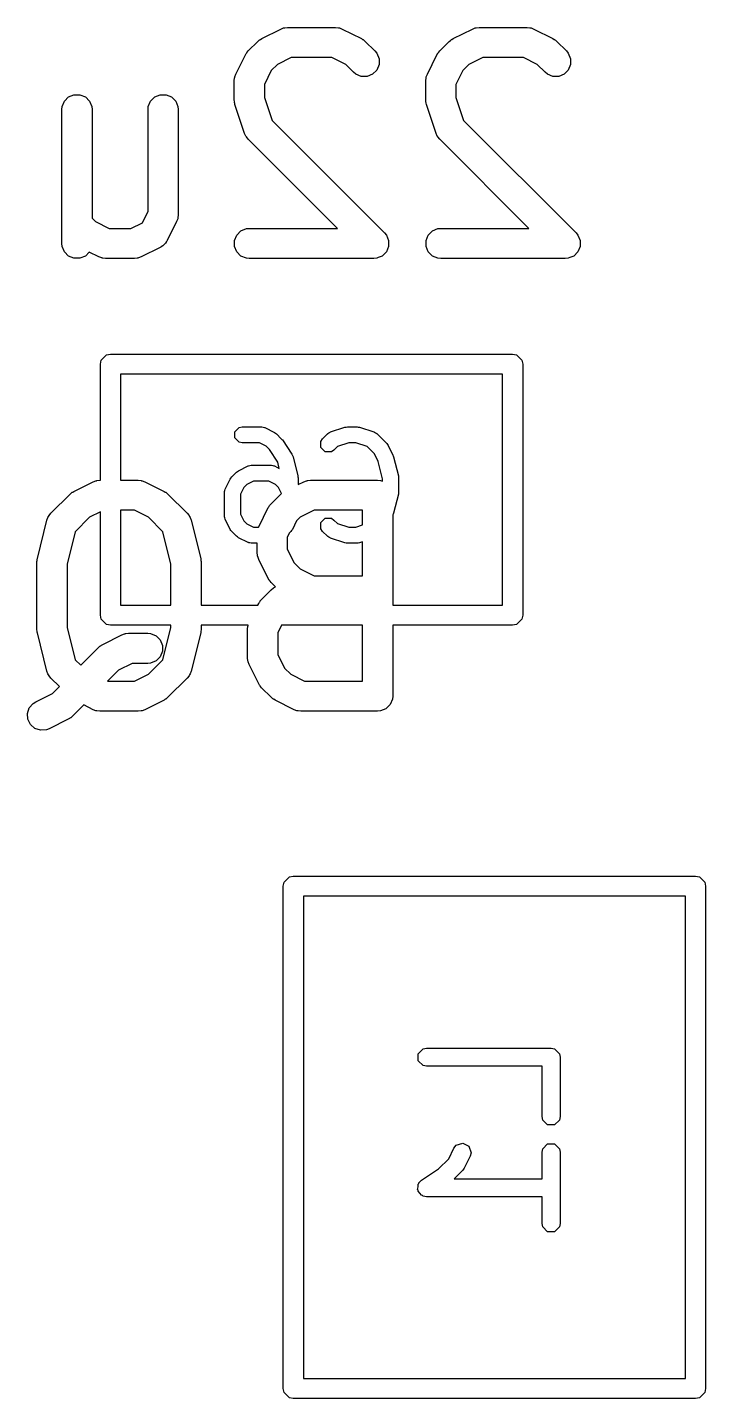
# Model space of a CAD drawing. Header units: inches. Extents: x 1.94 to 9.37, y -5.72 to -1.46.
# Drawn here: x 2.8889 to 3.0217, y -4.4183 to -4.1497 of the extents above; entities that cross this region are included whole.
import ezdxf

# ---------------------------------------------------------------- set-up
doc = ezdxf.new("R2010")
doc.units = ezdxf.units.IN
doc.header["$MEASUREMENT"] = 0
doc.layers.add('BLACK', color=250, linetype='CONTINUOUS')

msp = doc.modelspace()

# ---------------------------------------------------------------- linework, layer by layer
at = {"layer": 'BLACK', "linetype": 'CONTINUOUS'}
for p, q in [((2.93476, -4.15186), (2.93851, -4.14999)), ((2.93851, -4.14999), (2.93905, -4.14978)), ((2.93905, -4.14978), (2.93916, -4.14978)), ((2.93916, -4.14978), (2.93926, -4.14973)), ((2.93926, -4.14973), (2.93983, -4.14968)), ((2.93983, -4.14968), (2.94921, -4.14968)), ((2.94921, -4.14968), (2.94978, -4.14973)), ((2.94978, -4.14973), (2.94988, -4.14978)), ((2.94988, -4.14978), (2.94999, -4.14978)), ((2.94999, -4.14978), (2.95053, -4.14999)), ((2.95053, -4.14999), (2.95428, -4.15186)), ((2.97226, -4.15186), (2.97601, -4.14999)), ((2.97601, -4.14999), (2.97655, -4.14978)), ((2.97655, -4.14978), (2.97665, -4.14978)), ((2.97665, -4.14978), (2.97675, -4.14973)), ((2.97675, -4.14973), (2.97733, -4.14968)), ((2.97733, -4.14968), (2.9867, -4.14968)), ((2.9867, -4.14968), (2.98728, -4.14973)), ((2.98728, -4.14973), (2.98738, -4.14978)), ((2.98738, -4.14978), (2.98748, -4.14978)), ((2.98748, -4.14978), (2.98802, -4.14999)), ((2.98802, -4.14999), (2.99177, -4.15186)), ((2.93212, -4.15429), (2.934, -4.15242)), ((2.934, -4.15242), (2.93422, -4.15223)), ((2.93422, -4.15223), (2.93427, -4.15217)), ((2.93427, -4.15217), (2.93436, -4.15212)), ((2.93436, -4.15212), (2.93444, -4.15205)), ((2.93444, -4.15205), (2.93451, -4.15202)), ((2.93451, -4.15202), (2.93476, -4.15186)), ((2.95428, -4.15186), (2.95452, -4.15202)), ((2.95452, -4.15202), (2.9546, -4.15205)), ((2.9546, -4.15205), (2.95468, -4.15212)), ((2.95468, -4.15212), (2.95477, -4.15217)), ((2.95477, -4.15217), (2.95482, -4.15223)), ((2.95482, -4.15223), (2.95504, -4.15242)), ((2.95504, -4.15242), (2.95692, -4.15429)), ((2.96962, -4.15429), (2.97149, -4.15242)), ((2.97149, -4.15242), (2.97172, -4.15223)), ((2.97172, -4.15223), (2.97177, -4.15217)), ((2.97177, -4.15217), (2.97186, -4.15212)), ((2.97186, -4.15212), (2.97194, -4.15205)), ((2.97194, -4.15205), (2.97201, -4.15202)), ((2.97201, -4.15202), (2.97226, -4.15186)), ((2.99177, -4.15186), (2.99202, -4.15202)), ((2.99202, -4.15202), (2.99209, -4.15205)), ((2.99209, -4.15205), (2.99217, -4.15212)), ((2.99217, -4.15212), (2.99226, -4.15217)), ((2.99226, -4.15217), (2.99231, -4.15223)), ((2.99231, -4.15223), (2.99254, -4.15242)), ((2.99254, -4.15242), (2.99441, -4.15429)), ((2.92969, -4.15881), (2.93157, -4.15506)), ((2.93157, -4.15506), (2.93172, -4.15481)), ((2.93172, -4.15481), (2.93175, -4.15474)), ((2.93175, -4.15474), (2.93182, -4.15466)), ((2.93182, -4.15466), (2.93188, -4.15457)), ((2.93188, -4.15457), (2.93193, -4.15452)), ((2.93193, -4.15452), (2.93212, -4.15429)), ((2.94053, -4.15558), (2.93783, -4.15693)), ((2.94851, -4.15558), (2.94053, -4.15558)), ((2.95121, -4.15693), (2.94851, -4.15558)), ((2.95692, -4.15429), (2.95729, -4.15474)), ((2.95729, -4.15474), (2.95773, -4.1558)), ((2.96719, -4.15881), (2.96906, -4.15506)), ((2.96906, -4.15506), (2.96922, -4.15481)), ((2.96922, -4.15481), (2.96925, -4.15474)), ((2.96925, -4.15474), (2.96932, -4.15466)), ((2.96932, -4.15466), (2.96937, -4.15457)), ((2.96937, -4.15457), (2.96943, -4.15452)), ((2.96943, -4.15452), (2.96962, -4.15429)), ((2.97803, -4.15558), (2.97533, -4.15693)), ((2.986, -4.15558), (2.97803, -4.15558)), ((2.9887, -4.15693), (2.986, -4.15558)), ((2.99441, -4.15429), (2.99478, -4.15474)), ((2.99478, -4.15474), (2.99522, -4.1558)), ((2.93664, -4.15813), (2.93529, -4.16083)), ((2.93783, -4.15693), (2.93664, -4.15813)), ((2.95274, -4.15847), (2.95121, -4.15693)), ((2.95729, -4.15802), (2.95647, -4.15884)), ((2.95773, -4.15696), (2.95729, -4.15802)), ((2.95773, -4.1558), (2.95773, -4.15696)), ((2.97413, -4.15813), (2.97278, -4.16083)), ((2.97533, -4.15693), (2.97413, -4.15813)), ((2.99024, -4.15847), (2.9887, -4.15693)), ((2.99478, -4.15802), (2.99397, -4.15884)), ((2.99522, -4.15696), (2.99478, -4.15802)), ((2.99522, -4.1558), (2.99522, -4.15696)), ((2.92938, -4.16013), (2.92944, -4.15955)), ((2.92938, -4.16388), (2.92938, -4.16013)), ((2.92944, -4.15955), (2.92948, -4.15946)), ((2.92948, -4.15946), (2.92949, -4.15935)), ((2.92949, -4.15935), (2.92969, -4.15881)), ((2.93529, -4.16083), (2.93529, -4.1634)), ((2.95319, -4.15884), (2.95274, -4.15847)), ((2.95425, -4.15928), (2.95319, -4.15884)), ((2.95541, -4.15928), (2.95425, -4.15928)), ((2.95647, -4.15884), (2.95541, -4.15928)), ((2.96688, -4.16013), (2.96693, -4.15955)), ((2.96688, -4.16388), (2.96688, -4.16013)), ((2.96693, -4.15955), (2.96697, -4.15946)), ((2.96697, -4.15946), (2.96698, -4.15935)), ((2.96698, -4.15935), (2.96719, -4.15881)), ((2.97278, -4.16083), (2.97278, -4.1634)), ((2.99069, -4.15884), (2.99024, -4.15847)), ((2.99175, -4.15928), (2.99069, -4.15884)), ((2.9929, -4.15928), (2.99175, -4.15928)), ((2.99397, -4.15884), (2.9929, -4.15928)), ((2.89613, -4.16411), (2.89695, -4.1633)), ((2.89695, -4.1633), (2.89801, -4.16286)), ((2.89801, -4.16286), (2.89916, -4.16286)), ((2.89916, -4.16286), (2.90023, -4.1633)), ((2.90023, -4.1633), (2.90104, -4.16411)), ((2.91301, -4.16411), (2.91382, -4.1633)), ((2.91382, -4.1633), (2.91488, -4.16286)), ((2.91488, -4.16286), (2.91604, -4.16286)), ((2.91604, -4.16286), (2.9171, -4.1633)), ((2.9171, -4.1633), (2.91792, -4.16411)), ((2.93529, -4.1634), (2.93679, -4.16791)), ((2.97278, -4.1634), (2.97428, -4.16791)), ((2.89564, -4.16575), (2.89569, -4.16518)), ((2.89564, -4.192), (2.89564, -4.16575)), ((2.89569, -4.16518), (2.89613, -4.16411)), ((2.90104, -4.16411), (2.90148, -4.16518)), ((2.90148, -4.16518), (2.90154, -4.16575)), ((2.90154, -4.16575), (2.90154, -4.18703)), ((2.91251, -4.16575), (2.91256, -4.16518)), ((2.91251, -4.18568), (2.91251, -4.16575)), ((2.91256, -4.16518), (2.91301, -4.16411)), ((2.91792, -4.16411), (2.91836, -4.16518)), ((2.91836, -4.16518), (2.91841, -4.16575)), ((2.91841, -4.16575), (2.91841, -4.18638)), ((2.92941, -4.16417), (2.92938, -4.16388)), ((2.9294, -4.16425), (2.92941, -4.16417)), ((2.92943, -4.16435), (2.9294, -4.16425)), ((2.92944, -4.16446), (2.92943, -4.16435)), ((2.92947, -4.16453), (2.92944, -4.16446)), ((2.92953, -4.16481), (2.92947, -4.16453)), ((2.93141, -4.17044), (2.92953, -4.16481)), ((2.9669, -4.16417), (2.96688, -4.16388)), ((2.9669, -4.16425), (2.9669, -4.16417)), ((2.96692, -4.16435), (2.9669, -4.16425)), ((2.96693, -4.16446), (2.96692, -4.16435)), ((2.96696, -4.16453), (2.96693, -4.16446)), ((2.96703, -4.16481), (2.96696, -4.16453)), ((2.9689, -4.17044), (2.96703, -4.16481)), ((2.93679, -4.16791), (2.95879, -4.18991)), ((2.97428, -4.16791), (2.99629, -4.18991)), ((2.93164, -4.17097), (2.93141, -4.17044)), ((2.93171, -4.17105), (2.93164, -4.17097)), ((2.93175, -4.17114), (2.93171, -4.17105)), ((2.93212, -4.17159), (2.93175, -4.17114)), ((2.94958, -4.18905), (2.93212, -4.17159)), ((2.96914, -4.17097), (2.9689, -4.17044)), ((2.96921, -4.17105), (2.96914, -4.17097)), ((2.96925, -4.17114), (2.96921, -4.17105)), ((2.96962, -4.17159), (2.96925, -4.17114)), ((2.98707, -4.18905), (2.96962, -4.17159)), ((2.90154, -4.18703), (2.90221, -4.1877)), ((2.90221, -4.1877), (2.90491, -4.18905)), ((2.90914, -4.18905), (2.91139, -4.18793)), ((2.91139, -4.18793), (2.91251, -4.18568)), ((2.9181, -4.1877), (2.91623, -4.19145)), ((2.91831, -4.18716), (2.9181, -4.1877)), ((2.91832, -4.18705), (2.91831, -4.18716)), ((2.91836, -4.18695), (2.91832, -4.18705)), ((2.91841, -4.18638), (2.91836, -4.18695)), ((2.90491, -4.18905), (2.90914, -4.18905)), ((2.92944, -4.19142), (2.92988, -4.19036)), ((2.92988, -4.19036), (2.93069, -4.18955)), ((2.93069, -4.18955), (2.93176, -4.1891)), ((2.93176, -4.1891), (2.93233, -4.18905)), ((2.93233, -4.18905), (2.94958, -4.18905)), ((2.95879, -4.18991), (2.95916, -4.19036)), ((2.95916, -4.19036), (2.9596, -4.19142)), ((2.96693, -4.19142), (2.96737, -4.19036)), ((2.96737, -4.19036), (2.96819, -4.18955)), ((2.96819, -4.18955), (2.96925, -4.1891)), ((2.96925, -4.1891), (2.96983, -4.18905)), ((2.96983, -4.18905), (2.98707, -4.18905)), ((2.99629, -4.18991), (2.99666, -4.19036)), ((2.99666, -4.19036), (2.9971, -4.19142)), ((2.89569, -4.19258), (2.89564, -4.192)), ((2.89613, -4.19364), (2.89569, -4.19258)), ((2.91491, -4.19277), (2.91116, -4.19464)), ((2.915, -4.19271), (2.91491, -4.19277)), ((2.91505, -4.19269), (2.915, -4.19271)), ((2.9151, -4.19264), (2.91505, -4.19269)), ((2.9154, -4.19246), (2.9151, -4.19264)), ((2.91564, -4.19218), (2.9154, -4.19246)), ((2.91592, -4.19194), (2.91564, -4.19218)), ((2.9161, -4.19164), (2.91592, -4.19194)), ((2.91615, -4.19159), (2.9161, -4.19164)), ((2.91617, -4.19154), (2.91615, -4.19159)), ((2.91623, -4.19145), (2.91617, -4.19154)), ((2.92944, -4.19258), (2.92944, -4.19142)), ((2.92988, -4.19364), (2.92944, -4.19258)), ((2.9596, -4.19258), (2.95916, -4.19364)), ((2.9596, -4.19142), (2.9596, -4.19258)), ((2.96693, -4.19258), (2.96693, -4.19142)), ((2.96737, -4.19364), (2.96693, -4.19258)), ((2.9971, -4.19258), (2.99666, -4.19364)), ((2.9971, -4.19142), (2.9971, -4.19258)), ((2.89695, -4.19446), (2.89613, -4.19364)), ((2.89801, -4.1949), (2.89695, -4.19446)), ((2.89916, -4.1949), (2.89801, -4.1949)), ((2.90023, -4.19446), (2.89916, -4.1949)), ((2.90099, -4.19369), (2.90023, -4.19446)), ((2.90289, -4.19464), (2.90099, -4.19369)), ((2.90343, -4.19485), (2.90289, -4.19464)), ((2.90354, -4.19486), (2.90343, -4.19485)), ((2.90364, -4.1949), (2.90354, -4.19486)), ((2.90421, -4.19495), (2.90364, -4.1949)), ((2.90984, -4.19495), (2.90421, -4.19495)), ((2.91041, -4.1949), (2.90984, -4.19495)), ((2.91051, -4.19486), (2.91041, -4.1949)), ((2.91062, -4.19485), (2.91051, -4.19486)), ((2.91116, -4.19464), (2.91062, -4.19485)), ((2.93069, -4.19446), (2.92988, -4.19364)), ((2.93176, -4.1949), (2.93069, -4.19446)), ((2.93233, -4.19495), (2.93176, -4.1949)), ((2.95671, -4.19495), (2.93233, -4.19495)), ((2.95728, -4.1949), (2.95671, -4.19495)), ((2.95759, -4.19477), (2.95728, -4.1949)), ((2.95835, -4.19446), (2.95759, -4.19477)), ((2.95916, -4.19364), (2.95835, -4.19446)), ((2.96819, -4.19446), (2.96737, -4.19364)), ((2.96925, -4.1949), (2.96819, -4.19446)), ((2.96983, -4.19495), (2.96925, -4.1949)), ((2.9942, -4.19495), (2.96983, -4.19495)), ((2.99478, -4.1949), (2.9942, -4.19495)), ((2.99509, -4.19477), (2.99478, -4.1949)), ((2.99584, -4.19446), (2.99509, -4.19477)), ((2.99666, -4.19364), (2.99584, -4.19446)), ((2.90333, -4.21488), (2.9044, -4.21381)), ((2.9044, -4.21381), (2.90515, -4.21366)), ((2.90515, -4.21366), (2.98389, -4.21366)), ((2.98389, -4.21366), (2.98464, -4.21381)), ((2.98464, -4.21381), (2.98571, -4.21488)), ((2.90318, -4.21563), (2.90333, -4.21488)), ((2.90318, -4.23838), (2.90318, -4.21563)), ((2.98571, -4.21488), (2.98586, -4.21563)), ((2.98586, -4.21563), (2.98586, -4.26484)), ((2.90712, -4.2176), (2.90712, -4.23838)), ((2.98192, -4.2176), (2.90712, -4.2176)), ((2.98192, -4.26287), (2.98192, -4.2176)), ((2.92947, -4.22889), (2.93032, -4.22804)), ((2.93032, -4.22804), (2.93093, -4.22792)), ((2.93093, -4.22792), (2.93468, -4.22792)), ((2.93468, -4.22792), (2.93475, -4.22793)), ((2.93475, -4.22793), (2.93479, -4.22792)), ((2.93479, -4.22792), (2.93503, -4.22799)), ((2.93503, -4.22799), (2.93528, -4.22804)), ((2.93528, -4.22804), (2.93531, -4.22806)), ((2.93531, -4.22806), (2.93538, -4.22809)), ((2.93538, -4.22809), (2.93726, -4.22902)), ((2.94824, -4.22894), (2.95105, -4.228)), ((2.95105, -4.228), (2.9513, -4.22797)), ((2.9513, -4.22797), (2.95155, -4.22792)), ((2.95155, -4.22792), (2.95342, -4.22792)), ((2.95342, -4.22792), (2.95367, -4.22797)), ((2.95367, -4.22797), (2.95392, -4.228)), ((2.95392, -4.228), (2.95673, -4.22894)), ((2.92947, -4.2301), (2.92947, -4.22889)), ((2.93032, -4.23095), (2.92947, -4.2301)), ((2.93726, -4.22902), (2.93746, -4.22918)), ((2.93746, -4.22918), (2.93767, -4.22932)), ((2.93767, -4.22932), (2.9386, -4.23026)), ((2.9386, -4.23026), (2.93869, -4.23038)), ((2.93869, -4.23038), (2.9388, -4.2305)), ((2.9388, -4.2305), (2.94067, -4.23331)), ((2.94635, -4.23077), (2.94669, -4.23026)), ((2.94635, -4.23197), (2.94635, -4.23077)), ((2.94669, -4.23026), (2.94762, -4.22932)), ((2.94762, -4.22932), (2.94769, -4.22927)), ((2.94769, -4.22927), (2.94771, -4.22924)), ((2.94771, -4.22924), (2.94793, -4.22912)), ((2.94793, -4.22912), (2.94814, -4.22898)), ((2.94814, -4.22898), (2.94817, -4.22898)), ((2.94817, -4.22898), (2.94824, -4.22894)), ((2.95673, -4.22894), (2.9568, -4.22898)), ((2.9568, -4.22898), (2.95684, -4.22898)), ((2.95684, -4.22898), (2.95705, -4.22912)), ((2.95705, -4.22912), (2.95727, -4.22924)), ((2.95727, -4.22924), (2.95728, -4.22927)), ((2.95728, -4.22927), (2.95735, -4.22932)), ((2.95735, -4.22932), (2.95923, -4.23119)), ((2.93093, -4.23107), (2.93032, -4.23095)), ((2.93431, -4.23107), (2.93093, -4.23107)), ((2.93562, -4.23173), (2.93431, -4.23107)), ((2.93627, -4.23237), (2.93562, -4.23173)), ((2.9379, -4.23483), (2.93627, -4.23237)), ((2.94067, -4.23331), (2.94078, -4.23356)), ((2.94078, -4.23356), (2.94089, -4.2338)), ((2.9472, -4.23282), (2.94635, -4.23197)), ((2.9484, -4.23282), (2.9472, -4.23282)), ((2.94891, -4.23248), (2.9484, -4.23282)), ((2.94959, -4.23181), (2.94891, -4.23248)), ((2.95181, -4.23107), (2.94959, -4.23181)), ((2.95317, -4.23107), (2.95181, -4.23107)), ((2.95539, -4.23181), (2.95317, -4.23107)), ((2.95682, -4.23324), (2.95539, -4.23181)), ((2.95756, -4.23473), (2.95682, -4.23324)), ((2.95923, -4.23119), (2.95937, -4.2314)), ((2.95937, -4.2314), (2.95952, -4.2316)), ((2.95952, -4.2316), (2.96046, -4.23348)), ((2.96046, -4.23348), (2.9605, -4.23364)), ((2.93022, -4.23652), (2.9321, -4.23558)), ((2.9321, -4.23558), (2.93217, -4.23556)), ((2.93217, -4.23556), (2.9322, -4.23554)), ((2.9322, -4.23554), (2.93245, -4.23549)), ((2.93245, -4.23549), (2.93269, -4.23542)), ((2.93269, -4.23542), (2.93272, -4.23543)), ((2.93272, -4.23543), (2.9328, -4.23542)), ((2.9328, -4.23542), (2.93655, -4.23542)), ((2.93655, -4.23542), (2.93663, -4.23543)), ((2.93663, -4.23543), (2.93666, -4.23542)), ((2.93666, -4.23542), (2.93691, -4.23549)), ((2.93691, -4.23549), (2.93715, -4.23554)), ((2.93715, -4.23554), (2.93718, -4.23556)), ((2.93718, -4.23556), (2.93726, -4.23558)), ((2.93726, -4.23558), (2.93821, -4.23606)), ((2.93821, -4.23606), (2.9379, -4.23483)), ((2.94089, -4.2338), (2.94183, -4.23755)), ((2.95841, -4.23812), (2.95756, -4.23473)), ((2.9605, -4.23364), (2.96058, -4.2338)), ((2.96058, -4.2338), (2.96151, -4.23755)), ((2.898, -4.24057), (2.90175, -4.23869)), ((2.90175, -4.23869), (2.90229, -4.23848)), ((2.90229, -4.23848), (2.9024, -4.23848)), ((2.9024, -4.23848), (2.9025, -4.23844)), ((2.9025, -4.23844), (2.90307, -4.23838)), ((2.90307, -4.23838), (2.90318, -4.23838)), ((2.90712, -4.23838), (2.91057, -4.23838)), ((2.91057, -4.23838), (2.91115, -4.23844)), ((2.91115, -4.23844), (2.91125, -4.23848)), ((2.91125, -4.23848), (2.91135, -4.23848)), ((2.91135, -4.23848), (2.91189, -4.23869)), ((2.91189, -4.23869), (2.91564, -4.24057)), ((2.92764, -4.24004), (2.92858, -4.23816)), ((2.92858, -4.23816), (2.92874, -4.23796)), ((2.92874, -4.23796), (2.92888, -4.23775)), ((2.92888, -4.23775), (2.92981, -4.23682)), ((2.92981, -4.23682), (2.93002, -4.23668)), ((2.93002, -4.23668), (2.93022, -4.23652)), ((2.93317, -4.23857), (2.93186, -4.23922)), ((2.93618, -4.23857), (2.93317, -4.23857)), ((2.93749, -4.23922), (2.93618, -4.23857)), ((2.94183, -4.23755), (2.94184, -4.23774)), ((2.94184, -4.23774), (2.94188, -4.23793)), ((2.94188, -4.23793), (2.94188, -4.23925)), ((2.94188, -4.23925), (2.943, -4.23869)), ((2.943, -4.23869), (2.94354, -4.23848)), ((2.94354, -4.23848), (2.94365, -4.23848)), ((2.94365, -4.23848), (2.94374, -4.23844)), ((2.94374, -4.23844), (2.94432, -4.23838)), ((2.94432, -4.23838), (2.95744, -4.23838)), ((2.95744, -4.23838), (2.95802, -4.23844)), ((2.95802, -4.23844), (2.95841, -4.2386)), ((2.95841, -4.2386), (2.95841, -4.23812)), ((2.96151, -4.23755), (2.96152, -4.23774)), ((2.96152, -4.23774), (2.96156, -4.23793)), ((2.96156, -4.23793), (2.96156, -4.24074)), ((2.89349, -4.24487), (2.89724, -4.24112)), ((2.89724, -4.24112), (2.89746, -4.24093)), ((2.89746, -4.24093), (2.89751, -4.24087)), ((2.89751, -4.24087), (2.8976, -4.24082)), ((2.8976, -4.24082), (2.89768, -4.24075)), ((2.89768, -4.24075), (2.89776, -4.24072)), ((2.89776, -4.24072), (2.898, -4.24057)), ((2.91564, -4.24057), (2.91589, -4.24072)), ((2.91589, -4.24072), (2.91596, -4.24075)), ((2.91596, -4.24075), (2.91604, -4.24082)), ((2.91604, -4.24082), (2.91613, -4.24087)), ((2.91613, -4.24087), (2.91618, -4.24093)), ((2.91618, -4.24093), (2.91641, -4.24112)), ((2.91641, -4.24112), (2.92016, -4.24487)), ((2.92748, -4.24063), (2.92755, -4.24039)), ((2.92749, -4.24067), (2.92748, -4.24063)), ((2.92748, -4.24074), (2.92749, -4.24067)), ((2.92748, -4.24543), (2.92748, -4.24074)), ((2.92755, -4.24039), (2.9276, -4.24014)), ((2.9276, -4.24014), (2.92762, -4.24011)), ((2.92762, -4.24011), (2.92764, -4.24004)), ((2.93128, -4.2398), (2.93063, -4.24111)), ((2.93063, -4.24111), (2.93063, -4.24506)), ((2.93186, -4.23922), (2.93128, -4.2398)), ((2.93661, -4.24299), (2.93848, -4.24112)), ((2.93807, -4.2398), (2.93749, -4.23922)), ((2.93866, -4.24097), (2.93807, -4.2398)), ((2.93848, -4.24112), (2.93866, -4.24097)), ((2.96151, -4.24112), (2.96058, -4.24487)), ((2.96152, -4.24093), (2.96151, -4.24112)), ((2.96156, -4.24074), (2.96152, -4.24093)), ((2.90988, -4.24428), (2.90712, -4.24428)), ((2.90712, -4.24428), (2.90712, -4.26287)), ((2.91257, -4.24563), (2.90988, -4.24428)), ((2.93418, -4.24751), (2.93605, -4.24376)), ((2.93605, -4.24376), (2.93621, -4.24351)), ((2.93621, -4.24351), (2.93624, -4.24344)), ((2.93624, -4.24344), (2.93631, -4.24336)), ((2.93631, -4.24336), (2.93636, -4.24327)), ((2.93636, -4.24327), (2.93642, -4.24322)), ((2.93642, -4.24322), (2.93661, -4.24299)), ((2.94502, -4.24428), (2.94232, -4.24563)), ((2.95449, -4.24428), (2.94502, -4.24428)), ((2.95449, -4.24716), (2.95449, -4.24428)), ((2.89084, -4.25374), (2.89271, -4.24624)), ((2.89271, -4.24624), (2.89291, -4.24569)), ((2.89291, -4.24569), (2.89304, -4.24552)), ((2.89304, -4.24552), (2.89312, -4.24532)), ((2.89312, -4.24532), (2.89349, -4.24487)), ((2.90107, -4.24563), (2.89824, -4.24847)), ((2.90318, -4.24458), (2.90107, -4.24563)), ((2.90318, -4.26484), (2.90318, -4.24458)), ((2.91541, -4.24847), (2.91257, -4.24563)), ((2.92016, -4.24487), (2.92053, -4.24532)), ((2.92053, -4.24532), (2.92061, -4.24552)), ((2.92061, -4.24552), (2.92074, -4.24569)), ((2.92074, -4.24569), (2.92094, -4.24624)), ((2.92094, -4.24624), (2.92281, -4.25374)), ((2.92749, -4.24551), (2.92748, -4.24543)), ((2.92748, -4.24554), (2.92749, -4.24551)), ((2.92755, -4.24578), (2.92748, -4.24554)), ((2.9276, -4.24603), (2.92755, -4.24578)), ((2.92762, -4.24606), (2.9276, -4.24603)), ((2.92764, -4.24613), (2.92762, -4.24606)), ((2.92858, -4.24801), (2.92764, -4.24613)), ((2.93063, -4.24506), (2.93128, -4.24637)), ((2.93128, -4.24637), (2.93186, -4.24695)), ((2.93186, -4.24695), (2.93317, -4.2476)), ((2.9416, -4.24635), (2.94077, -4.24801)), ((2.94232, -4.24563), (2.9416, -4.24635)), ((2.94635, -4.2467), (2.9472, -4.24585)), ((2.94635, -4.24791), (2.94635, -4.2467)), ((2.9472, -4.24585), (2.9484, -4.24585)), ((2.9484, -4.24585), (2.94891, -4.24619)), ((2.94891, -4.24619), (2.94959, -4.24687)), ((2.94959, -4.24687), (2.95181, -4.2476)), ((2.96046, -4.2452), (2.9604, -4.24532)), ((2.9604, -4.24532), (2.9604, -4.26287)), ((2.9605, -4.24503), (2.96046, -4.2452)), ((2.96058, -4.24487), (2.9605, -4.24503)), ((2.89824, -4.24847), (2.89665, -4.25482)), ((2.91699, -4.25482), (2.91541, -4.24847)), ((2.92874, -4.24821), (2.92858, -4.24801)), ((2.92888, -4.24842), (2.92874, -4.24821)), ((2.92981, -4.24936), (2.92888, -4.24842)), ((2.93002, -4.2495), (2.92981, -4.24936)), ((2.93022, -4.24965), (2.93002, -4.2495)), ((2.9321, -4.25059), (2.93022, -4.24965)), ((2.93317, -4.2476), (2.93414, -4.2476)), ((2.93414, -4.2476), (2.93418, -4.24751)), ((2.94018, -4.24872), (2.93977, -4.24953)), ((2.93977, -4.24953), (2.93977, -4.25188)), ((2.94048, -4.24842), (2.94018, -4.24872)), ((2.94062, -4.24821), (2.94048, -4.24842)), ((2.94077, -4.24801), (2.94062, -4.24821)), ((2.94669, -4.24842), (2.94635, -4.24791)), ((2.94762, -4.24936), (2.94669, -4.24842)), ((2.94769, -4.2494), (2.94762, -4.24936)), ((2.94771, -4.24943), (2.94769, -4.2494)), ((2.94793, -4.24956), (2.94771, -4.24943)), ((2.94814, -4.2497), (2.94793, -4.24956)), ((2.94817, -4.2497), (2.94814, -4.2497)), ((2.94824, -4.24974), (2.94817, -4.2497)), ((2.95181, -4.2476), (2.95317, -4.2476)), ((2.95317, -4.2476), (2.95449, -4.24716)), ((2.93217, -4.25061), (2.9321, -4.25059)), ((2.9322, -4.25063), (2.93217, -4.25061)), ((2.93245, -4.25068), (2.9322, -4.25063)), ((2.93269, -4.25075), (2.93245, -4.25068)), ((2.93272, -4.25074), (2.93269, -4.25075)), ((2.9328, -4.25075), (2.93272, -4.25074)), ((2.93387, -4.25075), (2.9328, -4.25075)), ((2.93387, -4.25258), (2.93387, -4.25075)), ((2.93977, -4.25188), (2.94112, -4.25458)), ((2.95105, -4.25067), (2.94824, -4.24974)), ((2.9513, -4.2507), (2.95105, -4.25067)), ((2.95155, -4.25075), (2.9513, -4.2507)), ((2.95342, -4.25075), (2.95155, -4.25075)), ((2.95367, -4.2507), (2.95342, -4.25075)), ((2.95392, -4.25067), (2.95367, -4.2507)), ((2.95449, -4.25048), (2.95392, -4.25067)), ((2.95449, -4.25713), (2.95449, -4.25048)), ((2.89075, -4.25431), (2.89078, -4.2541)), ((2.89076, -4.25435), (2.89075, -4.25431)), ((2.89075, -4.25445), (2.89076, -4.25435)), ((2.89075, -4.26758), (2.89075, -4.25445)), ((2.89078, -4.2541), (2.8908, -4.25388)), ((2.8908, -4.25388), (2.89082, -4.25384)), ((2.89082, -4.25384), (2.89084, -4.25374)), ((2.89665, -4.25482), (2.89665, -4.26721)), ((2.91699, -4.26287), (2.91699, -4.25482)), ((2.92281, -4.25374), (2.92283, -4.25384)), ((2.92283, -4.25384), (2.92284, -4.25388)), ((2.92284, -4.25388), (2.92286, -4.2541)), ((2.92286, -4.2541), (2.9229, -4.25431)), ((2.9229, -4.25431), (2.92289, -4.25435)), ((2.92289, -4.25435), (2.9229, -4.25445)), ((2.9229, -4.25445), (2.9229, -4.26287)), ((2.93392, -4.25316), (2.93387, -4.25258)), ((2.93396, -4.25325), (2.93392, -4.25316)), ((2.93397, -4.25336), (2.93396, -4.25325)), ((2.93418, -4.2539), (2.93397, -4.25336)), ((2.93605, -4.25765), (2.93418, -4.2539)), ((2.94112, -4.25458), (2.94232, -4.25578)), ((2.93621, -4.2579), (2.93605, -4.25765)), ((2.94232, -4.25578), (2.94502, -4.25713)), ((2.94502, -4.25713), (2.95449, -4.25713)), ((2.93473, -4.26174), (2.93661, -4.25987)), ((2.93624, -4.25797), (2.93621, -4.2579)), ((2.93631, -4.25805), (2.93624, -4.25797)), ((2.93636, -4.25814), (2.93631, -4.25805)), ((2.93642, -4.25819), (2.93636, -4.25814)), ((2.93661, -4.25842), (2.93642, -4.25819)), ((2.93747, -4.25928), (2.93661, -4.25842)), ((2.93661, -4.25987), (2.93705, -4.2595)), ((2.93705, -4.2595), (2.93715, -4.25946)), ((2.93715, -4.25946), (2.93723, -4.25939)), ((2.93723, -4.25939), (2.93747, -4.25928)), ((2.90712, -4.26287), (2.91699, -4.26287)), ((2.9229, -4.26287), (2.934, -4.26287)), ((2.934, -4.26287), (2.93418, -4.26251)), ((2.93418, -4.26251), (2.93434, -4.26226)), ((2.93434, -4.26226), (2.93437, -4.26219)), ((2.93437, -4.26219), (2.93443, -4.26211)), ((2.93443, -4.26211), (2.93449, -4.26202)), ((2.93449, -4.26202), (2.93455, -4.26197)), ((2.93455, -4.26197), (2.93473, -4.26174)), ((2.9604, -4.26287), (2.98192, -4.26287)), ((2.90333, -4.2656), (2.90318, -4.26484)), ((2.9044, -4.26666), (2.90333, -4.2656)), ((2.98571, -4.2656), (2.98464, -4.26666)), ((2.98586, -4.26484), (2.98571, -4.2656)), ((2.89076, -4.26768), (2.89075, -4.26758)), ((2.89075, -4.26772), (2.89076, -4.26768)), ((2.89078, -4.26794), (2.89075, -4.26772)), ((2.8908, -4.26815), (2.89078, -4.26794)), ((2.89082, -4.26819), (2.8908, -4.26815)), ((2.89084, -4.26829), (2.89082, -4.26819)), ((2.89271, -4.27579), (2.89084, -4.26829)), ((2.89665, -4.26721), (2.89824, -4.27357)), ((2.90515, -4.26681), (2.9044, -4.26666)), ((2.91699, -4.26681), (2.90515, -4.26681)), ((2.90738, -4.26869), (2.90792, -4.26848)), ((2.90792, -4.26848), (2.90802, -4.26847)), ((2.90802, -4.26847), (2.90812, -4.26843)), ((2.90812, -4.26843), (2.9087, -4.26837)), ((2.9087, -4.26837), (2.91245, -4.26837)), ((2.91245, -4.26837), (2.91302, -4.26843)), ((2.91302, -4.26843), (2.91409, -4.26887)), ((2.91541, -4.27357), (2.91699, -4.26721)), ((2.91699, -4.26721), (2.91699, -4.26681)), ((2.92281, -4.26829), (2.92094, -4.27579)), ((2.92283, -4.26819), (2.92281, -4.26829)), ((2.92284, -4.26815), (2.92283, -4.26819)), ((2.92286, -4.26794), (2.92284, -4.26815)), ((2.9229, -4.26772), (2.92286, -4.26794)), ((2.9229, -4.26758), (2.92289, -4.26768)), ((2.92289, -4.26768), (2.9229, -4.26772)), ((2.9321, -4.26681), (2.9229, -4.26681)), ((2.9229, -4.26681), (2.9229, -4.26758)), ((2.93199, -4.26758), (2.93205, -4.267)), ((2.93199, -4.2732), (2.93199, -4.26758)), ((2.93205, -4.267), (2.93209, -4.2669)), ((2.93209, -4.2669), (2.9321, -4.26681)), ((2.93863, -4.26681), (2.9379, -4.26828)), ((2.9379, -4.26828), (2.9379, -4.27251)), ((2.95449, -4.26681), (2.93863, -4.26681)), ((2.95449, -4.27775), (2.95449, -4.26681)), ((2.98389, -4.26681), (2.9604, -4.26681)), ((2.9604, -4.26681), (2.9604, -4.2807)), ((2.98464, -4.26666), (2.98389, -4.26681)), ((2.89933, -4.27465), (2.90286, -4.27111)), ((2.90286, -4.27111), (2.90309, -4.27093)), ((2.90309, -4.27093), (2.90314, -4.27087)), ((2.90314, -4.27087), (2.90323, -4.27081)), ((2.90323, -4.27081), (2.90331, -4.27075)), ((2.90331, -4.27075), (2.90338, -4.27072)), ((2.90338, -4.27072), (2.90363, -4.27056)), ((2.90363, -4.27056), (2.90738, -4.26869)), ((2.91409, -4.26887), (2.9149, -4.26969)), ((2.9149, -4.26969), (2.91534, -4.27075)), ((2.91534, -4.27075), (2.91534, -4.2719)), ((2.89824, -4.27357), (2.89933, -4.27465)), ((2.91257, -4.2764), (2.91541, -4.27357)), ((2.91409, -4.27378), (2.91302, -4.27422)), ((2.9149, -4.27297), (2.91409, -4.27378)), ((2.91534, -4.2719), (2.9149, -4.27297)), ((2.93205, -4.27378), (2.93199, -4.2732)), ((2.93209, -4.27388), (2.93205, -4.27378)), ((2.9321, -4.27398), (2.93209, -4.27388)), ((2.9379, -4.27251), (2.93925, -4.2752)), ((2.89291, -4.27634), (2.89271, -4.27579)), ((2.89304, -4.27651), (2.89291, -4.27634)), ((2.89312, -4.27672), (2.89304, -4.27651)), ((2.9067, -4.27563), (2.90458, -4.27775)), ((2.9094, -4.27428), (2.9067, -4.27563)), ((2.91245, -4.27428), (2.9094, -4.27428)), ((2.90988, -4.27775), (2.91257, -4.2764)), ((2.91302, -4.27422), (2.91245, -4.27428)), ((2.92061, -4.27651), (2.92053, -4.27672)), ((2.92074, -4.27634), (2.92061, -4.27651)), ((2.92094, -4.27579), (2.92074, -4.27634)), ((2.9323, -4.27452), (2.9321, -4.27398)), ((2.93418, -4.27827), (2.9323, -4.27452)), ((2.93925, -4.2752), (2.94044, -4.2764)), ((2.94044, -4.2764), (2.94314, -4.27775)), ((2.89349, -4.27717), (2.89312, -4.27672)), ((2.89515, -4.27883), (2.89349, -4.27717)), ((2.89383, -4.28015), (2.89515, -4.27883)), ((2.90458, -4.27775), (2.90988, -4.27775)), ((2.92016, -4.27717), (2.91641, -4.28091)), ((2.92053, -4.27672), (2.92016, -4.27717)), ((2.93434, -4.27852), (2.93418, -4.27827)), ((2.93437, -4.27859), (2.93434, -4.27852)), ((2.93443, -4.27867), (2.93437, -4.27859)), ((2.93449, -4.27876), (2.93443, -4.27867)), ((2.93455, -4.27881), (2.93449, -4.27876)), ((2.93473, -4.27904), (2.93455, -4.27881)), ((2.93661, -4.28091), (2.93473, -4.27904)), ((2.94314, -4.27775), (2.95449, -4.27775)), ((2.89002, -4.28212), (2.89051, -4.28181)), ((2.89051, -4.28181), (2.89383, -4.28015)), ((2.91564, -4.28147), (2.91189, -4.28334)), ((2.91589, -4.28131), (2.91564, -4.28147)), ((2.91596, -4.28128), (2.91589, -4.28131)), ((2.91604, -4.28122), (2.91596, -4.28128)), ((2.91613, -4.28116), (2.91604, -4.28122)), ((2.91618, -4.2811), (2.91613, -4.28116)), ((2.91641, -4.28091), (2.91618, -4.2811)), ((2.93683, -4.2811), (2.93661, -4.28091)), ((2.93688, -4.28116), (2.93683, -4.2811)), ((2.93697, -4.28122), (2.93688, -4.28116)), ((2.93705, -4.28128), (2.93697, -4.28122)), ((2.93713, -4.28131), (2.93705, -4.28128)), ((2.93737, -4.28147), (2.93713, -4.28131)), ((2.94112, -4.28334), (2.93737, -4.28147)), ((2.96034, -4.28128), (2.9599, -4.28234)), ((2.9604, -4.2807), (2.96034, -4.28128)), ((2.8889, -4.28408), (2.88926, -4.28299)), ((2.88898, -4.28523), (2.8889, -4.28408)), ((2.88926, -4.28299), (2.89002, -4.28212)), ((2.89991, -4.28242), (2.89766, -4.28466)), ((2.90175, -4.28334), (2.89991, -4.28242)), ((2.90229, -4.28355), (2.90175, -4.28334)), ((2.9024, -4.28356), (2.90229, -4.28355)), ((2.9025, -4.2836), (2.9024, -4.28356)), ((2.90307, -4.28365), (2.9025, -4.2836)), ((2.91057, -4.28365), (2.90307, -4.28365)), ((2.91115, -4.2836), (2.91057, -4.28365)), ((2.91125, -4.28356), (2.91115, -4.2836)), ((2.91135, -4.28355), (2.91125, -4.28356)), ((2.91189, -4.28334), (2.91135, -4.28355)), ((2.94166, -4.28355), (2.94112, -4.28334)), ((2.94177, -4.28356), (2.94166, -4.28355)), ((2.94187, -4.2836), (2.94177, -4.28356)), ((2.94244, -4.28365), (2.94187, -4.2836)), ((2.95744, -4.28365), (2.94244, -4.28365)), ((2.95802, -4.2836), (2.95744, -4.28365)), ((2.95908, -4.28316), (2.95802, -4.2836)), ((2.9599, -4.28234), (2.95908, -4.28316)), ((2.88949, -4.28626), (2.88898, -4.28523)), ((2.89036, -4.28702), (2.88949, -4.28626)), ((2.89146, -4.28738), (2.89036, -4.28702)), ((2.89261, -4.2873), (2.89146, -4.28738)), ((2.89315, -4.28709), (2.89261, -4.2873)), ((2.8969, -4.28522), (2.89315, -4.28709)), ((2.89714, -4.28506), (2.8969, -4.28522)), ((2.89722, -4.28503), (2.89714, -4.28506)), ((2.8973, -4.28496), (2.89722, -4.28503)), ((2.89739, -4.28491), (2.8973, -4.28496)), ((2.89744, -4.28485), (2.89739, -4.28491)), ((2.89766, -4.28466), (2.89744, -4.28485)), ((2.93913, -4.31716), (2.94019, -4.31609)), ((2.94019, -4.31609), (2.94094, -4.31594)), ((2.94094, -4.31594), (3.01969, -4.31594)), ((3.01969, -4.31594), (3.02044, -4.31609)), ((3.02044, -4.31609), (3.0215, -4.31716)), ((2.93898, -4.31791), (2.93913, -4.31716)), ((2.93898, -4.41634), (2.93898, -4.31791)), ((3.0215, -4.31716), (3.02165, -4.31791)), ((3.02165, -4.31791), (3.02165, -4.41634)), ((2.94291, -4.31988), (2.94291, -4.41437)), ((3.01772, -4.31988), (2.94291, -4.31988)), ((3.01772, -4.41437), (3.01772, -4.31988)), ((2.96538, -4.35076), (2.96634, -4.3498)), ((2.96538, -4.35211), (2.96538, -4.35076)), ((2.96634, -4.3498), (2.96701, -4.34966)), ((2.96701, -4.34966), (2.99142, -4.34966)), ((2.99142, -4.34966), (2.9921, -4.3498)), ((2.9921, -4.3498), (2.99306, -4.35076)), ((2.99306, -4.35076), (2.99319, -4.35143)), ((2.99319, -4.35143), (2.99319, -4.36306)), ((2.96634, -4.35307), (2.96538, -4.35211)), ((2.96701, -4.35321), (2.96634, -4.35307)), ((2.98965, -4.35321), (2.96701, -4.35321)), ((2.98965, -4.36306), (2.98965, -4.35321)), ((2.98979, -4.36374), (2.98965, -4.36306)), ((2.99074, -4.36469), (2.98979, -4.36374)), ((2.9921, -4.36469), (2.99074, -4.36469)), ((2.99306, -4.36374), (2.9921, -4.36469)), ((2.99319, -4.36306), (2.99306, -4.36374)), ((2.97137, -4.37131), (2.9724, -4.36924)), ((2.9724, -4.36924), (2.97283, -4.36869)), ((2.97283, -4.36869), (2.97411, -4.36826)), ((2.97411, -4.36826), (2.97533, -4.36887)), ((2.97533, -4.36887), (2.97575, -4.37016)), ((2.97575, -4.37016), (2.97557, -4.37082)), ((2.98965, -4.37003), (2.98979, -4.36935)), ((2.98965, -4.37523), (2.98965, -4.37003)), ((2.98979, -4.36935), (2.99074, -4.3684)), ((2.99074, -4.3684), (2.9921, -4.3684)), ((2.9921, -4.3684), (2.99306, -4.36935)), ((2.99306, -4.36935), (2.99319, -4.37003)), ((2.99319, -4.37003), (2.99319, -4.38398)), ((2.96937, -4.3733), (2.97137, -4.37131)), ((2.97441, -4.37315), (2.97424, -4.37337)), ((2.97557, -4.37082), (2.97441, -4.37315)), ((2.96554, -4.37602), (2.96603, -4.37553)), ((2.96603, -4.37553), (2.96937, -4.3733)), ((2.97408, -4.37361), (2.97245, -4.37523)), ((2.97245, -4.37523), (2.98965, -4.37523)), ((2.97424, -4.37337), (2.97408, -4.37361)), ((2.96528, -4.37735), (2.96538, -4.37684)), ((2.96538, -4.3775), (2.96528, -4.37735)), ((2.96538, -4.37633), (2.96551, -4.3762)), ((2.96538, -4.37684), (2.96538, -4.37633)), ((2.96538, -4.37768), (2.96538, -4.3775)), ((2.96574, -4.37805), (2.96538, -4.37768)), ((2.96551, -4.3762), (2.96554, -4.37602)), ((2.96603, -4.37848), (2.96574, -4.37805)), ((2.96621, -4.37851), (2.96603, -4.37848)), ((2.96634, -4.37864), (2.96621, -4.37851)), ((2.96701, -4.37878), (2.96634, -4.37864)), ((2.98965, -4.37878), (2.96701, -4.37878)), ((2.98965, -4.38398), (2.98965, -4.37878)), ((2.98979, -4.38466), (2.98965, -4.38398)), ((2.99319, -4.38398), (2.99306, -4.38466)), ((2.99074, -4.38562), (2.98979, -4.38466)), ((2.9921, -4.38562), (2.99074, -4.38562)), ((2.99306, -4.38466), (2.9921, -4.38562)), ((2.94291, -4.41437), (3.01772, -4.41437)), ((2.93913, -4.41709), (2.93898, -4.41634)), ((2.94019, -4.41816), (2.93913, -4.41709)), ((2.94094, -4.41831), (2.94019, -4.41816)), ((3.01969, -4.41831), (2.94094, -4.41831)), ((3.02044, -4.41816), (3.01969, -4.41831)), ((3.0215, -4.41709), (3.02044, -4.41816)), ((3.02165, -4.41634), (3.0215, -4.41709))]:
    msp.add_line(p, q, dxfattribs=at)

doc.saveas('drawing.dxf')
